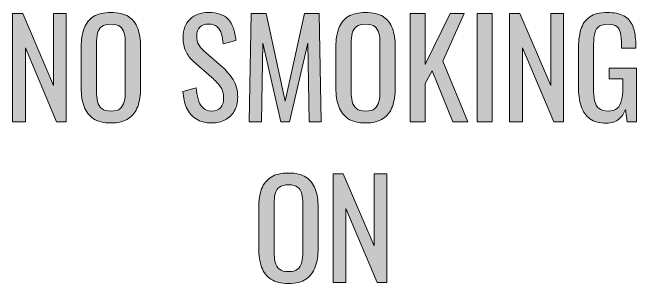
# Model space of a CAD drawing. Header units: inches. Extents: x 0 to 612, y 267 to 525.
# Drawn here: x 410.32 to 447.58, y 322.66 to 338.86 of the extents above; entities that cross this region are included whole.
import ezdxf

# ---------------------------------------------------------------- set-up
doc = ezdxf.new("R2010")
doc.units = ezdxf.units.IN
doc.header["$MEASUREMENT"] = 0
doc.layers.add('TEXT', color=7, linetype='Continuous')

# ---------------------------------------------------------------- blocks, each defined once
blk = doc.blocks.new('block 134')
at = {"layer": 'TEXT'}
h = blk.add_hatch(color=7, dxfattribs=at)
h.dxf.hatch_style = 2
h.paths.add_polyline_path([(410.315, 332.328), (410.315, 338.808), (410.932, 338.808), (412.771, 334.504), (412.771, 338.808), (413.523, 338.808), (413.523, 332.328), (412.948, 332.328), (411.084, 336.752), (411.084, 332.328)])
h = blk.add_hatch(color=7, dxfattribs=at)
h.dxf.hatch_style = 2
edge = h.paths.add_edge_path()
edge.add_spline(control_points=[(416.196, 332.256), (415.759, 332.256), (415.409, 332.341), (415.147, 332.512), (414.887, 332.683), (414.7, 332.927), (414.588, 333.244), (414.476, 333.562), (414.42, 333.934), (414.42, 334.36), (414.42, 334.36), (414.42, 336.815), (414.42, 336.815), (414.42, 337.242), (414.478, 337.609), (414.592, 337.916), (414.706, 338.223), (414.894, 338.457), (415.152, 338.62), (415.41, 338.782), (415.759, 338.864), (416.196, 338.864), (416.633, 338.864), (416.979, 338.781), (417.236, 338.616), (417.492, 338.45), (417.677, 338.216), (417.792, 337.912), (417.906, 337.607), (417.964, 337.242), (417.964, 336.815), (417.964, 336.815), (417.964, 334.352), (417.964, 334.352), (417.964, 333.931), (417.906, 333.562), (417.792, 333.248), (417.677, 332.934), (417.492, 332.689), (417.236, 332.516), (416.979, 332.343), (416.633, 332.256), (416.196, 332.256)], knot_values=[0, 0, 0, 0, 1, 1, 1, 2, 2, 2, 3, 3, 3, 4, 4, 4, 5, 5, 5, 6, 6, 6, 7, 7, 7, 8, 8, 8, 9, 9, 9, 10, 10, 10, 11, 11, 11, 12, 12, 12, 13, 13, 13, 14, 14, 14, 14], degree=3, periodic=0)
edge = h.paths.add_edge_path()
edge.add_spline(control_points=[(416.196, 332.968), (416.436, 332.968), (416.617, 333.018), (416.74, 333.116), (416.862, 333.215), (416.945, 333.354), (416.988, 333.532), (417.03, 333.711), (417.052, 333.92), (417.052, 334.16), (417.052, 334.16), (417.052, 337), (417.052, 337), (417.052, 337.24), (417.03, 337.446), (416.988, 337.62), (416.945, 337.793), (416.862, 337.927), (416.74, 338.02), (416.617, 338.113), (416.436, 338.16), (416.196, 338.16), (415.956, 338.16), (415.773, 338.113), (415.647, 338.02), (415.522, 337.927), (415.438, 337.793), (415.396, 337.62), (415.354, 337.446), (415.332, 337.24), (415.332, 337), (415.332, 337), (415.332, 334.16), (415.332, 334.16), (415.332, 333.92), (415.354, 333.711), (415.396, 333.532), (415.438, 333.354), (415.522, 333.215), (415.647, 333.116), (415.773, 333.018), (415.956, 332.968), (416.196, 332.968)], knot_values=[0, 0, 0, 0, 1, 1, 1, 2, 2, 2, 3, 3, 3, 4, 4, 4, 5, 5, 5, 6, 6, 6, 7, 7, 7, 8, 8, 8, 9, 9, 9, 10, 10, 10, 11, 11, 11, 12, 12, 12, 13, 13, 13, 14, 14, 14, 14], degree=3, periodic=0)
h = blk.add_hatch(color=7, dxfattribs=at)
h.dxf.hatch_style = 2
edge = h.paths.add_edge_path()
edge.add_spline(control_points=[(422.212, 332.256), (421.839, 332.256), (421.528, 332.336), (421.28, 332.496), (421.032, 332.656), (420.844, 332.877), (420.716, 333.16), (420.588, 333.442), (420.513, 333.771), (420.492, 334.144), (420.492, 334.144), (421.292, 334.36), (421.292, 334.36), (421.308, 334.131), (421.344, 333.909), (421.4, 333.696), (421.456, 333.482), (421.548, 333.308), (421.676, 333.172), (421.804, 333.036), (421.982, 332.968), (422.212, 332.968), (422.446, 332.968), (422.624, 333.033), (422.744, 333.164), (422.864, 333.295), (422.924, 333.482), (422.924, 333.728), (422.924, 334.021), (422.857, 334.257), (422.724, 334.436), (422.591, 334.614), (422.423, 334.795), (422.22, 334.976), (422.22, 334.976), (421.132, 335.936), (421.132, 335.936), (420.919, 336.122), (420.761, 336.326), (420.66, 336.548), (420.559, 336.77), (420.508, 337.043), (420.508, 337.368), (420.508, 337.843), (420.644, 338.211), (420.916, 338.472), (421.188, 338.733), (421.559, 338.864), (422.028, 338.864), (422.284, 338.864), (422.509, 338.83), (422.704, 338.764), (422.898, 338.697), (423.062, 338.595), (423.192, 338.456), (423.322, 338.317), (423.427, 338.143), (423.504, 337.932), (423.581, 337.721), (423.633, 337.475), (423.66, 337.191), (423.66, 337.191), (422.892, 336.983), (422.892, 336.983), (422.876, 337.197), (422.844, 337.394), (422.796, 337.572), (422.748, 337.751), (422.664, 337.895), (422.544, 338.004), (422.424, 338.113), (422.252, 338.168), (422.028, 338.168), (421.804, 338.168), (421.629, 338.107), (421.504, 337.988), (421.379, 337.868), (421.316, 337.69), (421.316, 337.456), (421.316, 337.259), (421.35, 337.096), (421.416, 336.968), (421.482, 336.84), (421.591, 336.709), (421.74, 336.576), (421.74, 336.576), (422.836, 335.616), (422.836, 335.616), (423.081, 335.402), (423.297, 335.147), (423.484, 334.852), (423.671, 334.556), (423.764, 334.205), (423.764, 333.8), (423.764, 333.479), (423.697, 333.204), (423.563, 332.972), (423.431, 332.74), (423.248, 332.562), (423.016, 332.439), (422.784, 332.317), (422.516, 332.256), (422.212, 332.256)], knot_values=[0, 0, 0, 0, 1, 1, 1, 2, 2, 2, 3, 3, 3, 4, 4, 4, 5, 5, 5, 6, 6, 6, 7, 7, 7, 8, 8, 8, 9, 9, 9, 10, 10, 10, 11, 11, 11, 12, 12, 12, 13, 13, 13, 14, 14, 14, 15, 15, 15, 16, 16, 16, 17, 17, 17, 18, 18, 18, 19, 19, 19, 20, 20, 20, 21, 21, 21, 22, 22, 22, 23, 23, 23, 24, 24, 24, 25, 25, 25, 26, 26, 26, 27, 27, 27, 28, 28, 28, 29, 29, 29, 30, 30, 30, 31, 31, 31, 32, 32, 32, 33, 33, 33, 34, 34, 34, 34], degree=3, periodic=0)
h = blk.add_hatch(color=7, dxfattribs=at)
h.dxf.hatch_style = 2
h.paths.add_polyline_path([(424.451, 332.328), (424.571, 338.808), (425.46, 338.808), (426.604, 333.552), (427.756, 338.808), (428.636, 338.808), (428.756, 332.328), (428.027, 332.328), (427.956, 337.032), (426.859, 332.328), (426.348, 332.328), (425.26, 337.032), (425.188, 332.328)])
h = blk.add_hatch(color=7, dxfattribs=at)
h.dxf.hatch_style = 2
edge = h.paths.add_edge_path()
edge.add_spline(control_points=[(431.403, 332.256), (430.966, 332.256), (430.616, 332.341), (430.355, 332.512), (430.094, 332.683), (429.907, 332.927), (429.795, 333.244), (429.684, 333.562), (429.627, 333.934), (429.627, 334.36), (429.627, 334.36), (429.627, 336.815), (429.627, 336.815), (429.627, 337.242), (429.685, 337.609), (429.8, 337.916), (429.914, 338.223), (430.101, 338.457), (430.359, 338.62), (430.618, 338.782), (430.966, 338.864), (431.403, 338.864), (431.841, 338.864), (432.188, 338.781), (432.443, 338.616), (432.699, 338.45), (432.885, 338.216), (432.999, 337.912), (433.114, 337.607), (433.172, 337.242), (433.172, 336.815), (433.172, 336.815), (433.172, 334.352), (433.172, 334.352), (433.172, 333.931), (433.114, 333.562), (432.999, 333.248), (432.885, 332.934), (432.699, 332.689), (432.443, 332.516), (432.188, 332.343), (431.841, 332.256), (431.403, 332.256)], knot_values=[0, 0, 0, 0, 1, 1, 1, 2, 2, 2, 3, 3, 3, 4, 4, 4, 5, 5, 5, 6, 6, 6, 7, 7, 7, 8, 8, 8, 9, 9, 9, 10, 10, 10, 11, 11, 11, 12, 12, 12, 13, 13, 13, 14, 14, 14, 14], degree=3, periodic=0)
edge = h.paths.add_edge_path()
edge.add_spline(control_points=[(431.403, 332.968), (431.644, 332.968), (431.824, 333.018), (431.947, 333.116), (432.07, 333.215), (432.152, 333.354), (432.195, 333.532), (432.238, 333.711), (432.26, 333.92), (432.26, 334.16), (432.26, 334.16), (432.26, 337), (432.26, 337), (432.26, 337.24), (432.238, 337.446), (432.195, 337.62), (432.152, 337.793), (432.07, 337.927), (431.947, 338.02), (431.824, 338.113), (431.644, 338.16), (431.403, 338.16), (431.163, 338.16), (430.98, 338.113), (430.855, 338.02), (430.73, 337.927), (430.646, 337.793), (430.604, 337.62), (430.561, 337.446), (430.539, 337.24), (430.539, 337), (430.539, 337), (430.539, 334.16), (430.539, 334.16), (430.539, 333.92), (430.561, 333.711), (430.604, 333.532), (430.646, 333.354), (430.73, 333.215), (430.855, 333.116), (430.98, 333.018), (431.163, 332.968), (431.403, 332.968)], knot_values=[0, 0, 0, 0, 1, 1, 1, 2, 2, 2, 3, 3, 3, 4, 4, 4, 5, 5, 5, 6, 6, 6, 7, 7, 7, 8, 8, 8, 9, 9, 9, 10, 10, 10, 11, 11, 11, 12, 12, 12, 13, 13, 13, 14, 14, 14, 14], degree=3, periodic=0)
h = blk.add_hatch(color=7, dxfattribs=at)
h.dxf.hatch_style = 2
h.paths.add_polyline_path([(434.06, 332.328), (434.06, 338.808), (434.964, 338.808), (434.964, 335.752), (436.451, 338.808), (437.291, 338.808), (436.012, 335.952), (437.499, 332.328), (436.619, 332.328), (435.38, 335.368), (434.964, 334.616), (434.964, 332.328)])
h = blk.add_hatch(color=7, dxfattribs=at)
h.dxf.hatch_style = 2
h.paths.add_polyline_path([(438.067, 332.328), (438.067, 338.808), (438.955, 338.808), (438.955, 332.328)])
h = blk.add_hatch(color=7, dxfattribs=at)
h.dxf.hatch_style = 2
h.paths.add_polyline_path([(440.003, 332.328), (440.003, 338.808), (440.619, 338.808), (442.459, 334.504), (442.459, 338.808), (443.211, 338.808), (443.211, 332.328), (442.636, 332.328), (440.771, 336.752), (440.771, 332.328)])
h = blk.add_hatch(color=7, dxfattribs=at)
h.dxf.hatch_style = 2
edge = h.paths.add_edge_path()
edge.add_spline(control_points=[(445.771, 332.248), (445.366, 332.248), (445.042, 332.335), (444.8, 332.508), (444.557, 332.681), (444.381, 332.934), (444.271, 333.264), (444.162, 333.595), (444.107, 333.992), (444.107, 334.456), (444.107, 334.456), (444.107, 336.624), (444.107, 336.624), (444.107, 337.099), (444.156, 337.503), (444.256, 337.836), (444.354, 338.169), (444.53, 338.424), (444.783, 338.6), (445.037, 338.776), (445.39, 338.864), (445.844, 338.864), (446.249, 338.864), (446.575, 338.796), (446.823, 338.66), (447.071, 338.523), (447.251, 338.315), (447.363, 338.036), (447.476, 337.756), (447.531, 337.402), (447.531, 336.976), (447.531, 336.976), (447.531, 336.736), (447.531, 336.736), (447.531, 336.736), (446.684, 336.736), (446.684, 336.736), (446.684, 336.736), (446.684, 336.936), (446.684, 336.936), (446.684, 337.219), (446.665, 337.449), (446.627, 337.628), (446.59, 337.807), (446.514, 337.939), (446.399, 338.028), (446.284, 338.116), (446.104, 338.16), (445.859, 338.16), (445.593, 338.16), (445.399, 338.099), (445.279, 337.976), (445.159, 337.854), (445.085, 337.687), (445.056, 337.476), (445.026, 337.265), (445.012, 337.026), (445.012, 336.76), (445.012, 336.76), (445.012, 334.36), (445.012, 334.36), (445.012, 334.051), (445.034, 333.792), (445.079, 333.584), (445.125, 333.376), (445.211, 333.221), (445.34, 333.12), (445.468, 333.019), (445.648, 332.968), (445.884, 332.968), (446.118, 332.968), (446.3, 333.023), (446.428, 333.136), (446.556, 333.248), (446.644, 333.413), (446.691, 333.632), (446.739, 333.851), (446.764, 334.122), (446.764, 334.448), (446.764, 334.448), (446.764, 334.896), (446.764, 334.896), (446.764, 334.896), (445.939, 334.896), (445.939, 334.896), (445.939, 334.896), (445.939, 335.536), (445.939, 335.536), (445.939, 335.536), (447.579, 335.536), (447.579, 335.536), (447.579, 335.536), (447.579, 332.328), (447.579, 332.328), (447.579, 332.328), (447.012, 332.328), (447.012, 332.328), (447.012, 332.328), (446.924, 333.072), (446.924, 333.072), (446.838, 332.832), (446.705, 332.635), (446.523, 332.479), (446.342, 332.325), (446.092, 332.248), (445.771, 332.248)], knot_values=[0, 0, 0, 0, 1, 1, 1, 2, 2, 2, 3, 3, 3, 4, 4, 4, 5, 5, 5, 6, 6, 6, 7, 7, 7, 8, 8, 8, 9, 9, 9, 10, 10, 10, 11, 11, 11, 12, 12, 12, 13, 13, 13, 14, 14, 14, 15, 15, 15, 16, 16, 16, 17, 17, 17, 18, 18, 18, 19, 19, 19, 20, 20, 20, 21, 21, 21, 22, 22, 22, 23, 23, 23, 24, 24, 24, 25, 25, 25, 26, 26, 26, 27, 27, 27, 28, 28, 28, 29, 29, 29, 30, 30, 30, 31, 31, 31, 32, 32, 32, 33, 33, 33, 34, 34, 34, 35, 35, 35, 35], degree=3, periodic=0)
h = blk.add_hatch(color=7, dxfattribs=at)
h.dxf.hatch_style = 2
edge = h.paths.add_edge_path()
edge.add_spline(control_points=[(426.8, 322.656), (426.362, 322.656), (426.013, 322.741), (425.751, 322.912), (425.49, 323.082), (425.304, 323.326), (425.191, 323.644), (425.079, 323.961), (425.023, 324.333), (425.023, 324.76), (425.023, 324.76), (425.023, 327.216), (425.023, 327.216), (425.023, 327.643), (425.081, 328.009), (425.195, 328.315), (425.31, 328.622), (425.497, 328.857), (425.756, 329.02), (426.014, 329.183), (426.362, 329.264), (426.8, 329.264), (427.236, 329.264), (427.583, 329.181), (427.84, 329.016), (428.096, 328.851), (428.28, 328.616), (428.396, 328.312), (428.51, 328.008), (428.567, 327.643), (428.567, 327.216), (428.567, 327.216), (428.567, 324.752), (428.567, 324.752), (428.567, 324.33), (428.51, 323.963), (428.396, 323.647), (428.28, 323.333), (428.096, 323.089), (427.84, 322.916), (427.583, 322.742), (427.236, 322.656), (426.8, 322.656)], knot_values=[0, 0, 0, 0, 1, 1, 1, 2, 2, 2, 3, 3, 3, 4, 4, 4, 5, 5, 5, 6, 6, 6, 7, 7, 7, 8, 8, 8, 9, 9, 9, 10, 10, 10, 11, 11, 11, 12, 12, 12, 13, 13, 13, 14, 14, 14, 14], degree=3, periodic=0)
edge = h.paths.add_edge_path()
edge.add_spline(control_points=[(426.8, 323.368), (427.039, 323.368), (427.221, 323.417), (427.344, 323.516), (427.466, 323.614), (427.549, 323.753), (427.592, 323.932), (427.634, 324.11), (427.655, 324.319), (427.655, 324.56), (427.655, 324.56), (427.655, 327.399), (427.655, 327.399), (427.655, 327.64), (427.634, 327.847), (427.592, 328.02), (427.549, 328.193), (427.466, 328.326), (427.344, 328.42), (427.221, 328.513), (427.039, 328.56), (426.8, 328.56), (426.56, 328.56), (426.377, 328.513), (426.251, 328.42), (426.126, 328.326), (426.042, 328.193), (425.999, 328.02), (425.957, 327.847), (425.936, 327.64), (425.936, 327.399), (425.936, 327.399), (425.936, 324.56), (425.936, 324.56), (425.936, 324.319), (425.957, 324.11), (425.999, 323.932), (426.042, 323.753), (426.126, 323.614), (426.251, 323.516), (426.377, 323.417), (426.56, 323.368), (426.8, 323.368)], knot_values=[0, 0, 0, 0, 1, 1, 1, 2, 2, 2, 3, 3, 3, 4, 4, 4, 5, 5, 5, 6, 6, 6, 7, 7, 7, 8, 8, 8, 9, 9, 9, 10, 10, 10, 11, 11, 11, 12, 12, 12, 13, 13, 13, 14, 14, 14, 14], degree=3, periodic=0)
h = blk.add_hatch(color=7, dxfattribs=at)
h.dxf.hatch_style = 2
h.paths.add_polyline_path([(429.455, 322.728), (429.455, 329.208), (430.071, 329.208), (431.911, 324.903), (431.911, 329.208), (432.663, 329.208), (432.663, 322.728), (432.088, 322.728), (430.224, 327.151), (430.224, 322.728)])
at = {"layer": 'TEXT', "lineweight": 0}
for points in [[(410.315, 332.328), (410.315, 338.808), (410.932, 338.808), (412.771, 334.504), (412.771, 338.808), (413.523, 338.808), (413.523, 332.328), (412.948, 332.328), (411.084, 336.752), (411.084, 332.328), (410.315, 332.328)], [(424.451, 332.328), (424.571, 338.808), (425.46, 338.808), (426.604, 333.552), (427.756, 338.808), (428.636, 338.808), (428.756, 332.328), (428.027, 332.328), (427.956, 337.032), (426.859, 332.328), (426.348, 332.328), (425.26, 337.032), (425.188, 332.328), (424.451, 332.328)], [(434.06, 332.328), (434.06, 338.808), (434.964, 338.808), (434.964, 335.752), (436.451, 338.808), (437.291, 338.808), (436.012, 335.952), (437.499, 332.328), (436.619, 332.328), (435.38, 335.368), (434.964, 334.616), (434.964, 332.328), (434.06, 332.328)], [(438.067, 332.328), (438.067, 338.808), (438.955, 338.808), (438.955, 332.328), (438.067, 332.328)], [(440.003, 332.328), (440.003, 338.808), (440.619, 338.808), (442.459, 334.504), (442.459, 338.808), (443.211, 338.808), (443.211, 332.328), (442.636, 332.328), (440.771, 336.752), (440.771, 332.328), (440.003, 332.328)], [(429.455, 322.728), (429.455, 329.208), (430.071, 329.208), (431.911, 324.903), (431.911, 329.208), (432.663, 329.208), (432.663, 322.728), (432.088, 322.728), (430.224, 327.151), (430.224, 322.728), (429.455, 322.728)]]:
    blk.add_lwpolyline(points, dxfattribs=at)
for points, knots in [([(416.196, 332.256), (415.759, 332.256), (415.409, 332.341), (415.147, 332.512), (414.887, 332.683), (414.7, 332.927), (414.588, 333.244), (414.476, 333.562), (414.42, 333.934), (414.42, 334.36), (414.42, 334.36), (414.42, 336.815), (414.42, 336.815), (414.42, 337.242), (414.478, 337.609), (414.592, 337.916), (414.706, 338.223), (414.894, 338.457), (415.152, 338.62), (415.41, 338.782), (415.759, 338.864), (416.196, 338.864), (416.633, 338.864), (416.979, 338.781), (417.236, 338.616), (417.492, 338.45), (417.677, 338.216), (417.792, 337.912), (417.906, 337.607), (417.964, 337.242), (417.964, 336.815), (417.964, 336.815), (417.964, 334.352), (417.964, 334.352), (417.964, 333.931), (417.906, 333.562), (417.792, 333.248), (417.677, 332.934), (417.492, 332.689), (417.236, 332.516), (416.979, 332.343), (416.633, 332.256), (416.196, 332.256)], [0, 0, 0, 0, 1, 1, 1, 2, 2, 2, 3, 3, 3, 4, 4, 4, 5, 5, 5, 6, 6, 6, 7, 7, 7, 8, 8, 8, 9, 9, 9, 10, 10, 10, 11, 11, 11, 12, 12, 12, 13, 13, 13, 14, 14, 14, 14]), ([(422.212, 332.256), (421.839, 332.256), (421.528, 332.336), (421.28, 332.496), (421.032, 332.656), (420.844, 332.877), (420.716, 333.16), (420.588, 333.442), (420.513, 333.771), (420.492, 334.144), (420.492, 334.144), (421.292, 334.36), (421.292, 334.36), (421.308, 334.131), (421.344, 333.909), (421.4, 333.696), (421.456, 333.482), (421.548, 333.308), (421.676, 333.172), (421.804, 333.036), (421.982, 332.968), (422.212, 332.968), (422.446, 332.968), (422.624, 333.033), (422.744, 333.164), (422.864, 333.295), (422.924, 333.482), (422.924, 333.728), (422.924, 334.021), (422.857, 334.257), (422.724, 334.436), (422.591, 334.614), (422.423, 334.795), (422.22, 334.976), (422.22, 334.976), (421.132, 335.936), (421.132, 335.936), (420.919, 336.122), (420.761, 336.326), (420.66, 336.548), (420.559, 336.77), (420.508, 337.043), (420.508, 337.368), (420.508, 337.843), (420.644, 338.211), (420.916, 338.472), (421.188, 338.733), (421.559, 338.864), (422.028, 338.864), (422.284, 338.864), (422.509, 338.83), (422.704, 338.764), (422.898, 338.697), (423.062, 338.595), (423.192, 338.456), (423.322, 338.317), (423.427, 338.143), (423.504, 337.932), (423.581, 337.721), (423.633, 337.475), (423.66, 337.191), (423.66, 337.191), (422.892, 336.983), (422.892, 336.983), (422.876, 337.197), (422.844, 337.394), (422.796, 337.572), (422.748, 337.751), (422.664, 337.895), (422.544, 338.004), (422.424, 338.113), (422.252, 338.168), (422.028, 338.168), (421.804, 338.168), (421.629, 338.107), (421.504, 337.988), (421.379, 337.868), (421.316, 337.69), (421.316, 337.456), (421.316, 337.259), (421.35, 337.096), (421.416, 336.968), (421.482, 336.84), (421.591, 336.709), (421.74, 336.576), (421.74, 336.576), (422.836, 335.616), (422.836, 335.616), (423.081, 335.402), (423.297, 335.147), (423.484, 334.852), (423.671, 334.556), (423.764, 334.205), (423.764, 333.8), (423.764, 333.479), (423.697, 333.204), (423.563, 332.972), (423.431, 332.74), (423.248, 332.562), (423.016, 332.439), (422.784, 332.317), (422.516, 332.256), (422.212, 332.256)], [0, 0, 0, 0, 1, 1, 1, 2, 2, 2, 3, 3, 3, 4, 4, 4, 5, 5, 5, 6, 6, 6, 7, 7, 7, 8, 8, 8, 9, 9, 9, 10, 10, 10, 11, 11, 11, 12, 12, 12, 13, 13, 13, 14, 14, 14, 15, 15, 15, 16, 16, 16, 17, 17, 17, 18, 18, 18, 19, 19, 19, 20, 20, 20, 21, 21, 21, 22, 22, 22, 23, 23, 23, 24, 24, 24, 25, 25, 25, 26, 26, 26, 27, 27, 27, 28, 28, 28, 29, 29, 29, 30, 30, 30, 31, 31, 31, 32, 32, 32, 33, 33, 33, 34, 34, 34, 34]), ([(431.403, 332.256), (430.966, 332.256), (430.616, 332.341), (430.355, 332.512), (430.094, 332.683), (429.907, 332.927), (429.795, 333.244), (429.684, 333.562), (429.627, 333.934), (429.627, 334.36), (429.627, 334.36), (429.627, 336.815), (429.627, 336.815), (429.627, 337.242), (429.685, 337.609), (429.8, 337.916), (429.914, 338.223), (430.101, 338.457), (430.359, 338.62), (430.618, 338.782), (430.966, 338.864), (431.403, 338.864), (431.841, 338.864), (432.188, 338.781), (432.443, 338.616), (432.699, 338.45), (432.885, 338.216), (432.999, 337.912), (433.114, 337.607), (433.172, 337.242), (433.172, 336.815), (433.172, 336.815), (433.172, 334.352), (433.172, 334.352), (433.172, 333.931), (433.114, 333.562), (432.999, 333.248), (432.885, 332.934), (432.699, 332.689), (432.443, 332.516), (432.188, 332.343), (431.841, 332.256), (431.403, 332.256)], [0, 0, 0, 0, 1, 1, 1, 2, 2, 2, 3, 3, 3, 4, 4, 4, 5, 5, 5, 6, 6, 6, 7, 7, 7, 8, 8, 8, 9, 9, 9, 10, 10, 10, 11, 11, 11, 12, 12, 12, 13, 13, 13, 14, 14, 14, 14]), ([(445.771, 332.248), (445.366, 332.248), (445.042, 332.335), (444.8, 332.508), (444.557, 332.681), (444.381, 332.934), (444.271, 333.264), (444.162, 333.595), (444.107, 333.992), (444.107, 334.456), (444.107, 334.456), (444.107, 336.624), (444.107, 336.624), (444.107, 337.099), (444.156, 337.503), (444.256, 337.836), (444.354, 338.169), (444.53, 338.424), (444.783, 338.6), (445.037, 338.776), (445.39, 338.864), (445.844, 338.864), (446.249, 338.864), (446.575, 338.796), (446.823, 338.66), (447.071, 338.523), (447.251, 338.315), (447.363, 338.036), (447.476, 337.756), (447.531, 337.402), (447.531, 336.976), (447.531, 336.976), (447.531, 336.736), (447.531, 336.736), (447.531, 336.736), (446.684, 336.736), (446.684, 336.736), (446.684, 336.736), (446.684, 336.936), (446.684, 336.936), (446.684, 337.219), (446.665, 337.449), (446.627, 337.628), (446.59, 337.807), (446.514, 337.939), (446.399, 338.028), (446.284, 338.116), (446.104, 338.16), (445.859, 338.16), (445.593, 338.16), (445.399, 338.099), (445.279, 337.976), (445.159, 337.854), (445.085, 337.687), (445.056, 337.476), (445.026, 337.265), (445.012, 337.026), (445.012, 336.76), (445.012, 336.76), (445.012, 334.36), (445.012, 334.36), (445.012, 334.051), (445.034, 333.792), (445.079, 333.584), (445.125, 333.376), (445.211, 333.221), (445.34, 333.12), (445.468, 333.019), (445.648, 332.968), (445.884, 332.968), (446.118, 332.968), (446.3, 333.023), (446.428, 333.136), (446.556, 333.248), (446.644, 333.413), (446.691, 333.632), (446.739, 333.851), (446.764, 334.122), (446.764, 334.448), (446.764, 334.448), (446.764, 334.896), (446.764, 334.896), (446.764, 334.896), (445.939, 334.896), (445.939, 334.896), (445.939, 334.896), (445.939, 335.536), (445.939, 335.536), (445.939, 335.536), (447.579, 335.536), (447.579, 335.536), (447.579, 335.536), (447.579, 332.328), (447.579, 332.328), (447.579, 332.328), (447.012, 332.328), (447.012, 332.328), (447.012, 332.328), (446.924, 333.072), (446.924, 333.072), (446.838, 332.832), (446.705, 332.635), (446.523, 332.479), (446.342, 332.325), (446.092, 332.248), (445.771, 332.248)], [0, 0, 0, 0, 1, 1, 1, 2, 2, 2, 3, 3, 3, 4, 4, 4, 5, 5, 5, 6, 6, 6, 7, 7, 7, 8, 8, 8, 9, 9, 9, 10, 10, 10, 11, 11, 11, 12, 12, 12, 13, 13, 13, 14, 14, 14, 15, 15, 15, 16, 16, 16, 17, 17, 17, 18, 18, 18, 19, 19, 19, 20, 20, 20, 21, 21, 21, 22, 22, 22, 23, 23, 23, 24, 24, 24, 25, 25, 25, 26, 26, 26, 27, 27, 27, 28, 28, 28, 29, 29, 29, 30, 30, 30, 31, 31, 31, 32, 32, 32, 33, 33, 33, 34, 34, 34, 35, 35, 35, 35]), ([(416.196, 332.968), (416.436, 332.968), (416.617, 333.018), (416.74, 333.116), (416.862, 333.215), (416.945, 333.354), (416.988, 333.532), (417.03, 333.711), (417.052, 333.92), (417.052, 334.16), (417.052, 334.16), (417.052, 337), (417.052, 337), (417.052, 337.24), (417.03, 337.446), (416.988, 337.62), (416.945, 337.793), (416.862, 337.927), (416.74, 338.02), (416.617, 338.113), (416.436, 338.16), (416.196, 338.16), (415.956, 338.16), (415.773, 338.113), (415.647, 338.02), (415.522, 337.927), (415.438, 337.793), (415.396, 337.62), (415.354, 337.446), (415.332, 337.24), (415.332, 337), (415.332, 337), (415.332, 334.16), (415.332, 334.16), (415.332, 333.92), (415.354, 333.711), (415.396, 333.532), (415.438, 333.354), (415.522, 333.215), (415.647, 333.116), (415.773, 333.018), (415.956, 332.968), (416.196, 332.968)], [0, 0, 0, 0, 1, 1, 1, 2, 2, 2, 3, 3, 3, 4, 4, 4, 5, 5, 5, 6, 6, 6, 7, 7, 7, 8, 8, 8, 9, 9, 9, 10, 10, 10, 11, 11, 11, 12, 12, 12, 13, 13, 13, 14, 14, 14, 14]), ([(431.403, 332.968), (431.644, 332.968), (431.824, 333.018), (431.947, 333.116), (432.07, 333.215), (432.152, 333.354), (432.195, 333.532), (432.238, 333.711), (432.26, 333.92), (432.26, 334.16), (432.26, 334.16), (432.26, 337), (432.26, 337), (432.26, 337.24), (432.238, 337.446), (432.195, 337.62), (432.152, 337.793), (432.07, 337.927), (431.947, 338.02), (431.824, 338.113), (431.644, 338.16), (431.403, 338.16), (431.163, 338.16), (430.98, 338.113), (430.855, 338.02), (430.73, 337.927), (430.646, 337.793), (430.604, 337.62), (430.561, 337.446), (430.539, 337.24), (430.539, 337), (430.539, 337), (430.539, 334.16), (430.539, 334.16), (430.539, 333.92), (430.561, 333.711), (430.604, 333.532), (430.646, 333.354), (430.73, 333.215), (430.855, 333.116), (430.98, 333.018), (431.163, 332.968), (431.403, 332.968)], [0, 0, 0, 0, 1, 1, 1, 2, 2, 2, 3, 3, 3, 4, 4, 4, 5, 5, 5, 6, 6, 6, 7, 7, 7, 8, 8, 8, 9, 9, 9, 10, 10, 10, 11, 11, 11, 12, 12, 12, 13, 13, 13, 14, 14, 14, 14]), ([(426.8, 322.656), (426.362, 322.656), (426.013, 322.741), (425.751, 322.912), (425.49, 323.082), (425.304, 323.326), (425.191, 323.644), (425.079, 323.961), (425.023, 324.333), (425.023, 324.76), (425.023, 324.76), (425.023, 327.216), (425.023, 327.216), (425.023, 327.643), (425.081, 328.009), (425.195, 328.315), (425.31, 328.622), (425.497, 328.857), (425.756, 329.02), (426.014, 329.183), (426.362, 329.264), (426.8, 329.264), (427.236, 329.264), (427.583, 329.181), (427.84, 329.016), (428.096, 328.851), (428.28, 328.616), (428.396, 328.312), (428.51, 328.008), (428.567, 327.643), (428.567, 327.216), (428.567, 327.216), (428.567, 324.752), (428.567, 324.752), (428.567, 324.33), (428.51, 323.963), (428.396, 323.647), (428.28, 323.333), (428.096, 323.089), (427.84, 322.916), (427.583, 322.742), (427.236, 322.656), (426.8, 322.656)], [0, 0, 0, 0, 1, 1, 1, 2, 2, 2, 3, 3, 3, 4, 4, 4, 5, 5, 5, 6, 6, 6, 7, 7, 7, 8, 8, 8, 9, 9, 9, 10, 10, 10, 11, 11, 11, 12, 12, 12, 13, 13, 13, 14, 14, 14, 14]), ([(426.8, 323.368), (427.039, 323.368), (427.221, 323.417), (427.344, 323.516), (427.466, 323.614), (427.549, 323.753), (427.592, 323.932), (427.634, 324.11), (427.655, 324.319), (427.655, 324.56), (427.655, 324.56), (427.655, 327.399), (427.655, 327.399), (427.655, 327.64), (427.634, 327.847), (427.592, 328.02), (427.549, 328.193), (427.466, 328.326), (427.344, 328.42), (427.221, 328.513), (427.039, 328.56), (426.8, 328.56), (426.56, 328.56), (426.377, 328.513), (426.251, 328.42), (426.126, 328.326), (426.042, 328.193), (425.999, 328.02), (425.957, 327.847), (425.936, 327.64), (425.936, 327.399), (425.936, 327.399), (425.936, 324.56), (425.936, 324.56), (425.936, 324.319), (425.957, 324.11), (425.999, 323.932), (426.042, 323.753), (426.126, 323.614), (426.251, 323.516), (426.377, 323.417), (426.56, 323.368), (426.8, 323.368)], [0, 0, 0, 0, 1, 1, 1, 2, 2, 2, 3, 3, 3, 4, 4, 4, 5, 5, 5, 6, 6, 6, 7, 7, 7, 8, 8, 8, 9, 9, 9, 10, 10, 10, 11, 11, 11, 12, 12, 12, 13, 13, 13, 14, 14, 14, 14])]:
    blk.add_open_spline(points, degree=3, knots=knots, dxfattribs=at)

msp = doc.modelspace()

# ---------------------------------------------------------------- block references
at = {"layer": 'TEXT'}
msp.add_blockref('block 134', (0, 0), dxfattribs=at)

doc.saveas('drawing.dxf')
